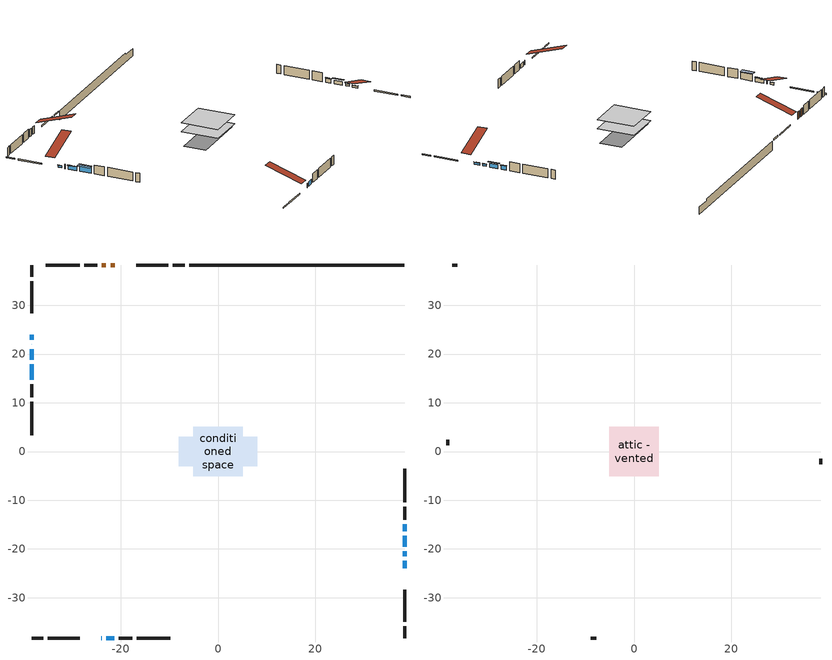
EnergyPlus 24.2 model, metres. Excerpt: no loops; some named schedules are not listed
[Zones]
conditioned space
 floor adiabatic (AdiabaticFloorConstruction): -5.08,-5.08 -5.08,5.08 5.08,5.08 5.08,-5.08 z0.46
 floor foundation (Slab1 construction): -8.05,-3 -8.05,3 8.05,3 8.05,-3 z-1.98
 wall outside (RimJoist1 construction): -6.84,38.28 -9.28,38.28 / -38.28,-38.28 -35.84,-38.28 / -38.28,38.28 -38.28,35.84 / 38.28,-38.28 38.28,-35.84 z0.46:0.76
 wall outside (RimJoist2 construction): -10.21,38.28 -16.74,38.28 / -34.91,-38.28 -28.38,-38.28 / -38.28,34.91 -38.28,28.38 / 38.28,-34.91 38.28,-28.38 z0.46:0.76
 wall outside (AdiabaticWallConstruction 1): -21.21,38.28 -22.06,38.28 / -22.99,38.28 -23.86,38.28 z0.46:2.49
 wall outside (AdiabaticWallConstruction): -23.92,-38.28 -23.83,-38.28 / -22.9,-38.28 -21.25,-38.28 / -38.28,22.02 -38.28,21.96 z0.46:1.68; 38.28,-23.92 38.28,-22.39 / 38.28,-21.46 38.28,-20.49 / -38.28,23.92 -38.28,22.95 z0.46:1.02; -38.28,21.04 -38.28,18.8 / 38.28,-19.57 38.28,-17.33 / 38.28,-16.4 38.28,-14.98 z0.46:1.48; -38.28,17.87 -38.28,14.77 z0.46:2.29
 wall outside (Wall1 construction): -24.79,38.28 -27.48,38.28 / -20.32,-38.28 -17.63,-38.28 / -38.28,13.84 -38.28,11.15 / 38.28,-14.05 38.28,-11.35 z0.46:2.9
 wall outside (Wall2 construction): -28.41,38.28 -35.31,38.28 / -16.7,-38.28 -9.8,-38.28 / -38.28,10.22 -38.28,3.32 / 38.28,-10.42 38.28,-3.53 z0.46:2.9
 wall foundation (FoundationWall1 construction): -5.92,38.28,-1.98 -5.92,38.28,0.46 33.86,38.28,0.46 33.86,38.28,0.02 38.28,38.28,0.02 38.28,38.28,-1.98
 window (WindowConstruction 5): -23.91,-38.28 -23.83,-38.28 z0.46:1.68
 window (WindowConstruction 7): 38.28,-23.91 38.28,-22.39 z0.46:1.02
 window (WindowConstruction 8): 38.28,-21.46 38.28,-20.5 z0.46:1.02
 window (WindowConstruction 9): -38.28,23.91 -38.28,22.95 z0.46:1.02
 window (WindowConstruction): -22.9,-38.28 -21.25,-38.28 z0.46:1.68
 window (WindowConstruction 6): -38.28,22.02 -38.28,21.97 z0.46:1.68
 window (WindowConstruction 1): -38.28,21.04 -38.28,18.8 z0.46:1.47
 window (WindowConstruction 2): -38.28,17.87 -38.28,14.77 z0.46:2.29
 window (WindowConstruction 3): 38.28,-19.57 38.28,-17.33 z0.46:1.47
 window (WindowConstruction 4): 38.28,-16.4 38.28,-14.98 z0.46:1.47
 door (Door): -21.21,38.28 -22.06,38.28 z0.46:2.49
 door (Door 1): -22.99,38.28 -23.86,38.28 z0.46:2.49
 ceiling adiabatic (AdiabaticFloorConstruction): 5.08,-5.08 5.08,5.08 -5.08,5.08 -5.08,-5.08 z0.46
attic - vented
 floor to conditioned space (Floor1 construction Reversed): -5.08,-5.08 -5.08,5.08 5.08,5.08 5.08,-5.08 z2.9
 wall outside (Wall3 construction): -36.24,38.28 -37.35,38.28 / -8.87,-38.28 -7.76,-38.28 / -38.28,2.39 -38.28,1.28 / 38.28,-2.6 38.28,-1.49 z0.46:2.9
 roof outside (Roof1 construction): -20.28,38.28,2.9 -20.28,28.38,6.2 -17.67,28.38,6.2 -17.67,38.28,2.9; -24.84,-38.28,2.9 -24.84,-28.38,6.2 -27.45,-28.38,6.2 -27.45,-38.28,2.9; -38.28,24.84,2.9 -28.38,24.84,6.2 -28.38,27.45,6.2 -38.28,27.45,2.9; 38.28,-24.84,2.9 28.38,-24.84,6.2 28.38,-27.45,6.2 38.28,-27.45,2.9
shading: 38.28,-22.33 38.28,-23.98 38.34,-23.98 38.34,-22.33 z1.08; 38.28,-20.4 38.28,-21.55 38.37,-21.55 38.37,-20.4 z1.11; -38.28,22.86 -38.28,24.01 -38.37,24.01 -38.37,22.86 z1.11; -38.28,18.65 -38.28,21.19 -38.58,21.19 -38.58,18.65 z1.62; -38.28,14.62 -38.28,18.02 -39.5,18.02 -39.5,14.62 z2.44; 38.28,-16.87 38.28,-20.03 38.58,-20.03 38.58,-16.87 z1.94; 38.28,-14.83 38.28,-16.55 38.58,-16.55 38.58,-14.83 z1.62
[Building]
Building 1: Terrain=Suburbs
[Site:Location]
Sault Ste Marie AP_ON: Latitude {deg}=46.49; Longitude {deg}=-84.51; Time Zone {hr}=-5; Elevation {m}=192; Keep Site Location Information=Yes
[Site:GroundTemperature:Shallow]
0.840846, -1.16074, -1.32103, -0.371179, 3.44196, 7.23733, 10.5277, 12.6121, 12.7892, 11.0939, 7.8874, 4.20846
[Site:WaterMainsTemperature]
Calculation Method=Schedule; Temperature Schedule=mains temperature schedule
[Material] Roughness=Rough; Thermal Absorptance=0.9
Name | Thickness {m} | Conductivity {W/m-K} | Density {kg/m3} | Specific Heat {J/kg-K} | Solar Absorptance | Visible Absorptance
asphalt or fiberglass shingles | 0.00635 | 0.162714 | 1121.4 | 1465.45 | 0.91 | 0.91
ceiling stud and cavity | 0.1397 | 0.0798965 | 65.682 | 1177.47 | 0.7 | 0.7
concrete 4.0 in. | 0.1016 | 1.803125 | 2242.8 | 837.4 | 0.7 | 0.7
concrete 8.0 in. | 0.2032 | 1.803125 | 2242.8 | 837.4 | 0.7 | 0.7
door material | 0.04445 | 0.188738 | 512.64 | 1214.23 | 0.7 | 0.7
door material 1 | 0.04445 | 0.327969 | 512.64 | 1214.23 | 0.7 | 0.7
exterior vertical ins | 0.0398443 | 0.029427 | 32.04 | 1214.23 | 0.7 | 0.7
floor covering | 0.0127 | 0.0433444 | 54.468 | 1339.84 | 0.6 | 0.6
floor rigid ins; wall rigid ins | 0.512978 | 0.029427 | 32.04 | 1214.23 | 0.7 | 0.7
floor stud and cavity | 0.1397 | 1.75129 | 37.0049 | 1207.88 | 0.7 | 0.7
furniture material conditioned space 1 | 0.1524 | 0.115458 | 640.8 | 1214.23 | 0.6 | 0.6
gypsum board | 0.0127 | 0.160291 | 801 | 837.4 | 0.6 | 0.6
gypsum board 1 | 0.0127 | 0.160291 | 801 | 837.4 | 0.7 | 0.7
osb sheathing 0.5 in. | 0.0127 | 0.115458 | 512.64 | 1214.23 | 0.7 | 0.7
osb sheathing 0.75 in. | 0.01905 | 0.115458 | 512.64 | 1214.23 | 0.7 | 0.7
osb sheathing 2.0 in. | 0.0508 | 0.115458 | 512.64 | 1214.23 | 0.7 | 0.7
rim joist stud and cavity | 0.0508 | 0.0342401 | 125.044 | 1163.47 | 0.6 | 0.6
wall stud and cavity | 0.1397 | 0.0965188 | 139.0536 | 1170.24 | 0.7 | 0.7
wall stud and cavity 1 | 0.1397 | 0.0971095 | 139.0536 | 1170.24 | 0.7 | 0.7
wall stud and cavity 2 | 0.0889 | 6.9971 | 50.32683 | 1063.81 | 0.6 | 0.6
wall stud and cavity 3 | 0.0889 | 0.380278 | 52.3479 | 1209.89 | 0.7 | 0.7
wall stud and cavity 4 | 0.0889 | 0.391764 | 83.0341 | 1211.67 | 0.7 | 0.7
wood siding | 0.0254 | 0.102417 | 544.68 | 1172.36 | 0.47 | 0.47
wood siding 1 | 0.00254 | 0.102417 | 544.68 | 1172.36 | 0.47 | 0.47
wood siding 2; wood siding 3; wood siding 4 | 0.0254 | 0.102417 | 544.68 | 1172.36 | 0.7 | 0.7
[WindowMaterial:SimpleGlazingSystem]
Name | U-Factor {W/m2-K} | Solar Heat Gain Coefficient
WindowMaterial | 3.04965 | 0.68
WindowMaterial 1 | 3.10416 | 0.54
WindowMaterial 2 | 3.02467 | 0.71
WindowMaterial 3 | 3.08997 | 0.57
WindowMaterial 4 | 4.397611 | 0.49
WindowMaterial 5 | 3.227943 | 0.37
WindowMaterial 6 | 4.88535 | 0.57
WindowMaterial 7 | 4.65085 | 0.52
[Construction]
AdiabaticFloorConstruction: floor stud and cavity, floor rigid ins, osb sheathing 0.75 in., floor covering
AdiabaticWallConstruction: wood siding 3, wall rigid ins, wall stud and cavity 3, gypsum board
AdiabaticWallConstruction 1: wood siding 4, wall rigid ins, wall stud and cavity 3, gypsum board
Door: door material
Door 1: door material 1
Floor1 construction Reversed: gypsum board, ceiling stud and cavity
FoundationWall1 construction: concrete 8.0 in., gypsum board 1
furniture construction conditioned space 1: furniture material conditioned space 1
PartitionWallConstruction: gypsum board, wall stud and cavity 4, gypsum board
RimJoist1 construction; RimJoist2 construction: wood siding 2, osb sheathing 2.0 in., rim joist stud and cavity
Roof1 construction: asphalt or fiberglass shingles
Slab1 construction: concrete 4.0 in.
Wall1 construction: wood siding, osb sheathing 0.5 in., wall stud and cavity, gypsum board
Wall2 construction: wood siding, osb sheathing 0.5 in., wall stud and cavity 1, gypsum board
Wall3 construction: wood siding 1, wall stud and cavity 2
WindowConstruction: WindowMaterial
WindowConstruction 1; WindowConstruction 3: WindowMaterial 1
WindowConstruction 2: WindowMaterial 2
WindowConstruction 4: WindowMaterial 3
WindowConstruction 5: WindowMaterial 4
WindowConstruction 6: WindowMaterial 5
WindowConstruction 7: WindowMaterial 6
WindowConstruction 8; WindowConstruction 9: WindowMaterial 7
[Zone] Multiplier=1; Part of Total Floor Area=Yes
Name | Volume {m3}
attic - vented | 55.3751
conditioned space | 512.6
[Space]
Name | Zone | Volume {m3}
attic - vented 1 | attic - vented | 55.3751
conditioned space 1 | conditioned space | 512.6
[ZoneInfiltration:EffectiveLeakageArea]
infil attic - vented 1: Zone or Space=attic - vented 1; Schedule=Always On Discrete; Effective Air Leakage Area {cm2}=4066.23; Stack Coefficient=0.000399081; Wind Coefficient=1.34974e-05
[ZoneMixing]
whole house fan mix: Zone or Space=attic - vented; Schedule=Always On Continuous; Design Flow Rate Calculation Method=Flow/Zone; Design Flow Rate {m3/s}=0; Source Zone or Space=conditioned space
[SurfaceProperty:ExposedFoundationPerimeter]
Slab1: Exposed Perimeter Calculation Method=TotalExposedPerimeter; Total Exposed Perimeter {m}=44.196
[InternalMass] Zone or ZoneList=conditioned space; Space or SpaceList=conditioned space 1
Name | Construction | Surface Area {m2}
furniture mass conditioned space 1 | furniture construction conditioned space 1 | 79.9721
partition wall mass | PartitionWallConstruction | 199.93
[Lights]
interior lighting: Zone or ZoneList or Space or SpaceList=conditioned space 1; Schedule=interior lighting schedule; Design Level Calculation Method=LightingLevel; Lighting Level {W}=343.2; Return Air Fraction=0; Fraction Radiant=0.6; Fraction Visible=0.2; Fraction Replaceable=1
[People]
occupants: Zone or ZoneList or Space or SpaceList=conditioned space 1; Number of People Schedule=occupants schedule; Number of People Calculation Method=People; Number of People=3; Fraction Radiant=0.314171; Sensible Heat Fraction=0.56303; Activity Level Schedule=occupants activity schedule; Carbon Dioxide Generation Rate {m3/s-W}=0; Enable ASHRAE 55 Comfort Warnings=No; Mean Radiant Temperature Calculation Type=EnclosureAveraged
[ElectricEquipment] Zone or ZoneList or Space or SpaceList=conditioned space 1; Design Level Calculation Method=EquipmentLevel
Name | Schedule | Design Level {W} | Fraction Latent | Fraction Radiant | Fraction Lost
clothes dryer | clothes dryer schedule | 140.772 | 0.015 | 0.081 | 0.85
clothes washer | clothes washer schedule | 32.1985 | 0.03 | 0.162 | 0.7
cooking range | cooking range schedule | 215.147 | 0.08 | 0.432 | 0.2
dishwasher | dishwasher schedule | 66.8632 | 0.3 | 0.18 | 0.4
fridge | fridge schedule | 72.9452 | 0 | 0.6 | 0
mech vent bath fan 0 | mech vent bath fan 0 schedule | 50.2 | 0 | 0 | 1
mech vent house fan | mech vent house fan schedule | 0 | 0 | 0 | 1
mech vent house fan cfis | mech vent house fan cfis schedule | 0 | 0 | 0 | 0
misc plug loads | misc plug loads schedule | 494.7 | 0.045 | 0.513 | 0.1
whole house fan | Always On Discrete | 0 | 0 | 0 | 1
[OtherEquipment] Zone or ZoneList or Space or SpaceList=conditioned space 1; Design Level Calculation Method=EquipmentLevel
Name | Fuel Type | Schedule | Design Level {W} | Fraction Latent | Fraction Radiant | Fraction Lost
clothes dryer 1 | Electricity | clothes dryer schedule | 0 | 0.015 | 0.081 | 0.85
cooking range 1 | Electricity | cooking range schedule | 0 | 0.08 | 0.432 | 0.2
general water use latent | None | general water use schedule | 62.594 | 1 | 0 | 0
general water use sensible | None | general water use schedule | -61.6891 | 0 | 0.6 | 0
mech vent house fan latent load | None | Always On Discrete | 0 | 1 | 0 | 0
mech vent house fan sensible load | None | Always On Discrete | 0 | 0 | 0 | 0
water heater energy adjustment1 | Electricity | Always On Discrete | 0.01 | 0 | 0 | 1
[ZoneInfiltration:DesignFlowRate] Zone or ZoneList or Space or SpaceList=conditioned space 1; Schedule=Always On Discrete; Design Flow Rate Calculation Method=Flow/Zone; Design Flow Rate {m3/s}=0
infil flow; natural vent flow; whole house fan flow
[ZoneControl:Thermostat]
conditioned space Thermostat: Zone or ZoneList=conditioned space; Control Type Schedule=conditioned space Thermostat Schedule; Control 1=conditioned space temperature setpoint; Temperature Difference Between Cutout And Setpoint {deltaC}=0
[AirLoopHVAC:UnitarySystem]
unit heater unitary system: Control Type=Load; Controlling Zone or Thermostat Location=conditioned space; Dehumidification Control Type=None; Availability Schedule=Always On Discrete; Supply Fan=unit heater supply fan; Fan Placement=BlowThrough; Supply Air Fan Operating Mode Schedule=unit heater auto fan schedule; Heating Coil=unit heater htg coil; DX Heating Coil Sizing Ratio=1; Use DOAS DX Cooling Coil=No; Minimum Supply Air Temperature {C}=2; Latent Load Control=SensibleOnlyLoadControl; Cooling Supply Air Flow Rate Method=None; Heating Supply Air Flow Rate Method=SupplyAirFlowRate; Heating Supply Air Flow Rate {m3/s}=0.739542; No Load Supply Air Flow Rate Method=SupplyAirFlowRate; No Load Supply Air Flow Rate {m3/s}=0; No Load Supply Air Flow Rate Control Set To Low Speed=Yes; Maximum Supply Air Temperature {C}=48.8889; Maximum Outdoor Dry-Bulb Temperature for Supplemental Heater Operation {C}=21; Ancillary On-Cycle Electric Power {W}=0; Ancillary Off-Cycle Electric Power {W}=0
[Fan:SystemModel]
unit heater supply fan: Availability Schedule=Always On Discrete; Design Maximum Air Flow Rate {m3/s}=0.739542; Speed Control Method=Discrete; Electric Power Minimum Flow Rate Fraction=0.2; Design Pressure Rise {Pa}=500; Motor Efficiency=1; Motor In Air Stream Fraction=1; Design Electric Power Consumption {W}=Autosize; Design Power Sizing Method=PowerPerFlow; Electric Power Per Unit Flow Rate {W/(m3/s)}=1e-06; Electric Power Per Unit Flow Rate Per Unit Pressure {W/((m3/s)-Pa)}=1.66667; Fan Total Efficiency=0.7; Motor Loss Radiative Fraction=0; Number of Speeds=1; Speed Flow Fraction 1=1; Speed Electric Power Fraction 1=1
[Coil:Heating:Fuel]
unit heater htg coil: Availability Schedule=Always On Discrete; Fuel Type=OtherFuel1; Burner Efficiency=0.35; Nominal Capacity {W}=15745.8; On Cycle Parasitic Electric Load {W}=0; Off Cycle Parasitic Fuel Load {W}=0
[ZoneHVAC:Baseboard:Convective:Electric]
electric baseboard: Availability Schedule=Always On Discrete; Heating Design Capacity {W}=0.293071; Efficiency=0.3
[Zone equipment]
conditioned space: unit heater unitary system, electric baseboard
[Foundation:Kiva]
Foundation Kiva 1: Initial Indoor Air Temperature {C}=18; Wall Height Above Grade {m}=0.459974; Wall Depth Below Slab {m}=0.2032; Custom Block Material Name 1=exterior vertical ins; Custom Block Depth 1 {m}=2.43998; Custom Block X Position 1 {m}=0.2159; Custom Block Z Position 1 {m}=0
[Foundation:Kiva:Settings]
Soil Conductivity {W/m-K}=0.849921; Soil Density {kg/m3}=1842.3; Soil Specific Heat {J/kg-K}=418.7; Ground Solar Absorptivity=0.9; Ground Thermal Absorptivity=0.9; Ground Surface Roughness {m}=0.03; Far-Field Width {m}=40; Deep-Ground Boundary Condition=ZeroFlux; Deep-Ground Depth {m}=40; Minimum Cell Dimension {m}=0.2; Maximum Cell Growth Coefficient=3; Simulation Timestep=Timestep
[Exterior:Lights]
exterior lighting: Schedule=exterior lighting schedule; Design Level {W}=75.6
[EnergyManagementSystem:GlobalVariable]
infil_program_Qfan
infil_program_Qinf
natural_vent_program_Qnv
natural_vent_program_Qwhf
[EnergyManagementSystem:Sensor]
Name | Output:Variable or Output:Meter Index Key | Output:Variable or Output:Meter
airflow_gain | infil flow | Infiltration Sensible Heat Gain Energy
airflow_gain_1 | natural vent flow | Infiltration Sensible Heat Gain Energy
airflow_gain_2 | whole house fan flow | Infiltration Sensible Heat Gain Energy
airflow_loss | infil flow | Infiltration Sensible Heat Loss Energy
airflow_loss_1 | natural vent flow | Infiltration Sensible Heat Loss Energy
airflow_loss_2 | whole house fan flow | Infiltration Sensible Heat Loss Energy
clg_load_cond |  | Cooling:EnergyTransfer:Zone:CONDITIONED SPACE
clg_sp_s; clg_sp_s_1 | cooling setpoint | Schedule Value
clothes_dryer_exhaust_0_sch_s | clothes dryer exhaust 0 schedule | Schedule Value
conditioned_space_clg_unmet_s | conditioned space | Zone Cooling Setpoint Not Met Time
conditioned_space_htg_unmet_s | conditioned space | Zone Heating Setpoint Not Met Time
cool_season | cooling season schedule | Schedule Value
fridge_tin_s | conditioned space | Zone Mean Air Temperature
htg_load_cond |  | Heating:EnergyTransfer:Zone:CONDITIONED SPACE
htg_sp_s; htg_sp_s_1 | heating setpoint | Schedule Value
ig_ee_conv | clothes dryer | Electric Equipment Convective Heating Energy
ig_ee_conv_2 | cooking range | Electric Equipment Convective Heating Energy
ig_ee_conv_4 | fridge | Electric Equipment Convective Heating Energy
ig_ee_conv_5 | misc plug loads | Electric Equipment Convective Heating Energy
ig_ee_conv_6 | whole house fan | Electric Equipment Convective Heating Energy
ig_ee_rad | clothes dryer | Electric Equipment Radiant Heating Energy
ig_ee_rad_2 | cooking range | Electric Equipment Radiant Heating Energy
ig_ee_rad_4 | fridge | Electric Equipment Radiant Heating Energy
ig_ee_rad_5 | misc plug loads | Electric Equipment Radiant Heating Energy
ig_ee_rad_6 | whole house fan | Electric Equipment Radiant Heating Energy
ig_lgt_conv | interior lighting | Lights Convective Heating Energy
ig_lgt_rad | interior lighting | Lights Radiant Heating Energy
ig_lgt_vis | interior lighting | Lights Visible Radiation Heating Energy
ig_oe_conv | clothes dryer 1 | Other Equipment Convective Heating Energy
ig_oe_conv_1 | cooking range 1 | Other Equipment Convective Heating Energy
ig_oe_conv_2 | general water use latent | Other Equipment Convective Heating Energy
ig_oe_conv_3 | general water use sensible | Other Equipment Convective Heating Energy
ig_oe_conv_4 | water heater energy adjustment1 | Other Equipment Convective Heating Energy
ig_oe_rad | clothes dryer 1 | Other Equipment Radiant Heating Energy
ig_oe_rad_1 | cooking range 1 | Other Equipment Radiant Heating Energy
ig_oe_rad_2 | general water use latent | Other Equipment Radiant Heating Energy
ig_oe_rad_3 | general water use sensible | Other Equipment Radiant Heating Energy
ig_oe_rad_4 | water heater energy adjustment1 | Other Equipment Radiant Heating Energy
ig_ppl_conv | occupants | People Convective Heating Energy
ig_ppl_rad | occupants | People Radiant Heating Energy
im_conv | furniture mass conditioned space 1 | Surface Inside Face Convection Heat Gain Energy
im_conv_1 | partition wall mass | Surface Inside Face Convection Heat Gain Energy
im_ig | furniture mass conditioned space 1 | Surface Inside Face Internal Gains Radiation Heat Gain Energy
im_ig_1 | partition wall mass | Surface Inside Face Internal Gains Radiation Heat Gain Energy
im_lgt | furniture mass conditioned space 1 | Surface Inside Face Lights Radiation Heat Gain Energy
im_lgt_1 | partition wall mass | Surface Inside Face Lights Radiation Heat Gain Energy
im_sol | furniture mass conditioned space 1 | Surface Inside Face Solar Radiation Heat Gain Energy
im_sol_1 | partition wall mass | Surface Inside Face Solar Radiation Heat Gain Energy
im_surf | furniture mass conditioned space 1 | Surface Inside Face Net Surface Thermal Radiation Heat Gain Energy
im_surf_1 | partition wall mass | Surface Inside Face Net Surface Thermal Radiation Heat Gain Energy
mech_vent_bath_fan_0_sch_s | mech vent bath fan 0 schedule | Schedule Value
mv_conv | mech vent bath fan 0 | Electric Equipment Convective Heating Energy
mv_conv_1 | mech vent house fan | Electric Equipment Convective Heating Energy
mv_conv_2 | mech vent house fan cfis | Electric Equipment Convective Heating Energy
mv_conv_3 | mech vent house fan latent load | Other Equipment Convective Heating Energy
mv_conv_4 | mech vent house fan sensible load | Other Equipment Convective Heating Energy
mv_rad | mech vent bath fan 0 | Electric Equipment Radiant Heating Energy
mv_rad_1 | mech vent house fan | Electric Equipment Radiant Heating Energy
mv_rad_2 | mech vent house fan cfis | Electric Equipment Radiant Heating Energy
mv_rad_3 | mech vent house fan latent load | Other Equipment Radiant Heating Energy
mv_rad_4 | mech vent house fan sensible load | Other Equipment Radiant Heating Energy
natural_vent_s | natural vent schedule | Schedule Value
out_pb_s |  | Site Outdoor Air Barometric Pressure
out_wt_s |  | Site Outdoor Air Humidity Ratio
site_vw_s |  | Site Wind Speed
ss_back_out | Window1 | Surface Window Shortwave from Zone Back Out Window Heat Transfer Rate
ss_back_out_1 | Window10 | Surface Window Shortwave from Zone Back Out Window Heat Transfer Rate
ss_back_out_2 | Window11 | Surface Window Shortwave from Zone Back Out Window Heat Transfer Rate
ss_back_out_3 | Window12 | Surface Window Shortwave from Zone Back Out Window Heat Transfer Rate
ss_back_out_4 | Window2 | Surface Window Shortwave from Zone Back Out Window Heat Transfer Rate
ss_back_out_5 | Window3 | Surface Window Shortwave from Zone Back Out Window Heat Transfer Rate
ss_back_out_6 | Window4 | Surface Window Shortwave from Zone Back Out Window Heat Transfer Rate
ss_back_out_7 | Window6 | Surface Window Shortwave from Zone Back Out Window Heat Transfer Rate
ss_back_out_8 | Window7 | Surface Window Shortwave from Zone Back Out Window Heat Transfer Rate
ss_back_out_9 | Window9 | Surface Window Shortwave from Zone Back Out Window Heat Transfer Rate
ss_conv | Door1 | Surface Inside Face Convection Heat Gain Energy
ss_conv_1 | Door2 | Surface Inside Face Convection Heat Gain Energy
ss_conv_10 | Window7 | Surface Inside Face Convection Heat Gain Energy
ss_conv_11 | Window9 | Surface Inside Face Convection Heat Gain Energy
ss_conv_2 | Window1 | Surface Inside Face Convection Heat Gain Energy
ss_conv_3 | Window10 | Surface Inside Face Convection Heat Gain Energy
ss_conv_4 | Window11 | Surface Inside Face Convection Heat Gain Energy
ss_conv_5 | Window12 | Surface Inside Face Convection Heat Gain Energy
ss_conv_6 | Window2 | Surface Inside Face Convection Heat Gain Energy
ss_conv_7 | Window3 | Surface Inside Face Convection Heat Gain Energy
ss_conv_8 | Window4 | Surface Inside Face Convection Heat Gain Energy
ss_conv_9 | Window6 | Surface Inside Face Convection Heat Gain Energy
ss_ig | Door1 | Surface Inside Face Internal Gains Radiation Heat Gain Energy
ss_ig_1 | Door2 | Surface Inside Face Internal Gains Radiation Heat Gain Energy
ss_ig_10 | Window7 | Surface Inside Face Internal Gains Radiation Heat Gain Energy
ss_ig_11 | Window9 | Surface Inside Face Internal Gains Radiation Heat Gain Energy
ss_ig_2 | Window1 | Surface Inside Face Internal Gains Radiation Heat Gain Energy
ss_ig_3 | Window10 | Surface Inside Face Internal Gains Radiation Heat Gain Energy
ss_ig_4 | Window11 | Surface Inside Face Internal Gains Radiation Heat Gain Energy
ss_ig_5 | Window12 | Surface Inside Face Internal Gains Radiation Heat Gain Energy
ss_ig_6 | Window2 | Surface Inside Face Internal Gains Radiation Heat Gain Energy
ss_ig_7 | Window3 | Surface Inside Face Internal Gains Radiation Heat Gain Energy
ss_ig_8 | Window4 | Surface Inside Face Internal Gains Radiation Heat Gain Energy
ss_ig_9 | Window6 | Surface Inside Face Internal Gains Radiation Heat Gain Energy
ss_lgt | Door1 | Surface Inside Face Lights Radiation Heat Gain Energy
ss_lgt_1 | Door2 | Surface Inside Face Lights Radiation Heat Gain Energy
ss_sol | Door1 | Surface Inside Face Solar Radiation Heat Gain Energy
ss_sol_1 | Door2 | Surface Inside Face Solar Radiation Heat Gain Energy
ss_surf | Door1 | Surface Inside Face Net Surface Thermal Radiation Heat Gain Energy
ss_surf_1 | Door2 | Surface Inside Face Net Surface Thermal Radiation Heat Gain Energy
ss_surf_10 | Window7 | Surface Inside Face Net Surface Thermal Radiation Heat Gain Energy
ss_surf_11 | Window9 | Surface Inside Face Net Surface Thermal Radiation Heat Gain Energy
ss_surf_2 | Window1 | Surface Inside Face Net Surface Thermal Radiation Heat Gain Energy
ss_surf_3 | Window10 | Surface Inside Face Net Surface Thermal Radiation Heat Gain Energy
ss_surf_4 | Window11 | Surface Inside Face Net Surface Thermal Radiation Heat Gain Energy
ss_surf_5 | Window12 | Surface Inside Face Net Surface Thermal Radiation Heat Gain Energy
ss_surf_6 | Window2 | Surface Inside Face Net Surface Thermal Radiation Heat Gain Energy
ss_surf_7 | Window3 | Surface Inside Face Net Surface Thermal Radiation Heat Gain Energy
ss_surf_8 | Window4 | Surface Inside Face Net Surface Thermal Radiation Heat Gain Energy
ss_surf_9 | Window6 | Surface Inside Face Net Surface Thermal Radiation Heat Gain Energy
ss_trans_in | Window1 | Surface Window Transmitted Solar Radiation Rate
ss_trans_in_1 | Window10 | Surface Window Transmitted Solar Radiation Rate
ss_trans_in_2 | Window11 | Surface Window Transmitted Solar Radiation Rate
ss_trans_in_3 | Window12 | Surface Window Transmitted Solar Radiation Rate
ss_trans_in_4 | Window2 | Surface Window Transmitted Solar Radiation Rate
ss_trans_in_5 | Window3 | Surface Window Transmitted Solar Radiation Rate
ss_trans_in_6 | Window4 | Surface Window Transmitted Solar Radiation Rate
ss_trans_in_7 | Window6 | Surface Window Transmitted Solar Radiation Rate
ss_trans_in_8 | Window7 | Surface Window Transmitted Solar Radiation Rate
ss_trans_in_9 | Window9 | Surface Window Transmitted Solar Radiation Rate
ss_trans_out | Window1 | Surface Inside Face Initial Transmitted Diffuse Transmitted Out Window Solar Radiation Rate
ss_trans_out_1 | Window10 | Surface Inside Face Initial Transmitted Diffuse Transmitted Out Window Solar Radiation Rate
ss_trans_out_2 | Window11 | Surface Inside Face Initial Transmitted Diffuse Transmitted Out Window Solar Radiation Rate
ss_trans_out_3 | Window12 | Surface Inside Face Initial Transmitted Diffuse Transmitted Out Window Solar Radiation Rate
ss_trans_out_4 | Window2 | Surface Inside Face Initial Transmitted Diffuse Transmitted Out Window Solar Radiation Rate
